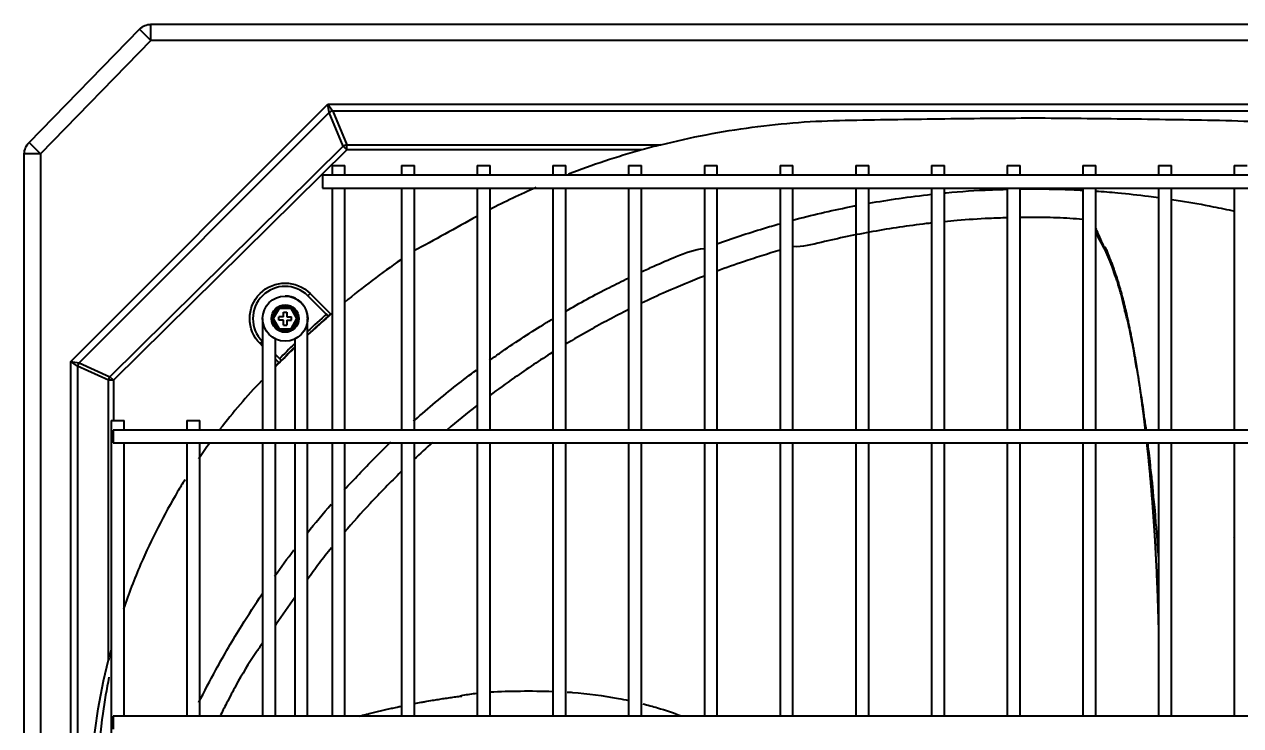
# Model space of a CAD drawing. Extents: x 58467 to 79089, y -33726 to -17391.
# Drawn here: x 72275.3 to 72313.05, y -20404.65 to -20382.89 of the extents above; entities that cross this region are included whole.
import ezdxf

# ---------------------------------------------------------------- set-up
doc = ezdxf.new("R2010")
doc.units = 0
doc.header["$LTSCALE"] = 100
doc.layers.add('+ENTE-ST-DOSEME USTU KONDDRENAJ', color=110, linetype='DOSEMEUSTUKONDENSDRENAJ_LINE', lineweight=40)
doc.linetypes.add('DOSEMEUSTUKONDENSDRENAJ_LINE', pattern='A,300,-40,["CD",Standard,S=15,R=0,X=-35,Y=-7.5],0', length=340)

# ---------------------------------------------------------------- blocks, each defined once
blk = doc.blocks.new('2. KAT SAĞ')
at = {"color": 3}
for p, q in [((54067.032, -33083.972, -3.539), (54183.081, -33083.972, -3.539)), ((54067.032, -33084.472, -3.539), (54067.032, -33083.972, -3.539)), ((54063.248, -33087.64, -3.539), (54066.679, -33084.118, -3.539)), ((54067.032, -33084.472, -3.539), (54066.679, -33084.118, -3.539)), ((54067.032, -33084.472, -3.539), (54063.601, -33087.993, -3.539)), ((54183.081, -33084.472, -3.539), (54067.032, -33084.472, -3.539)), ((54064.542, -33094.429, -3.539), (54072.523, -33086.451, -3.539)), ((54072.523, -33086.451, -3.539), (54177.681, -33086.451, -3.539)), ((54072.565, -33086.709, -3.539), (54072.523, -33086.451, -3.539)), ((54072.523, -33086.451, -3.539), (54072.675, -33086.663, -3.539)), ((54072.565, -33086.709, -3.539), (54064.799, -33094.471, -3.539)), ((54072.999, -33087.756, -3.539), (54072.565, -33086.709, -3.539)), ((54072.675, -33086.663, -3.539), (54073.109, -33087.711, -3.539)), ((54177.529, -33086.663, -3.539), (54072.675, -33086.663, -3.539)), ((54063.601, -33087.993, -3.539), (54063.248, -33087.64, -3.539)), ((54073.109, -33087.711, -3.539), (54082.856, -33087.711, -3.539)), ((54073.109, -33087.866, -3.539), (54073.109, -33087.711, -3.539)), ((54063.101, -33155.998, -3.539), (54063.101, -33087.993, -3.539)), ((54063.601, -33087.993, -3.539), (54063.101, -33087.993, -3.539)), ((54063.601, -33087.993, -3.539), (54063.601, -33155.998, -3.539)), ((54065.756, -33094.905, -3.539), (54072.999, -33087.756, -3.539)), ((54073.109, -33087.866, -3.539), (54065.866, -33095.015, -3.539)), ((54073.109, -33087.866, -3.539), (54072.999, -33087.756, -3.539)), ((54082.271, -33087.866, -3.539), (54073.109, -33087.866, -3.539)), ((54072.653, -33088.355, -3.539), (54072.653, -33088.655, -3.539)), ((54072.653, -33088.355, -3.539), (54073.053, -33088.355, -3.539)), ((54073.053, -33088.655, -3.539), (54073.053, -33088.355, -3.539)), ((54074.809, -33088.355, -3.539), (54074.809, -33088.655, -3.539)), ((54074.809, -33088.355, -3.539), (54075.209, -33088.355, -3.539)), ((54075.209, -33088.655, -3.539), (54075.209, -33088.355, -3.539)), ((54077.159, -33088.355, -3.539), (54077.159, -33088.655, -3.539)), ((54077.159, -33088.355, -3.539), (54077.559, -33088.355, -3.539)), ((54077.559, -33088.655, -3.539), (54077.559, -33088.355, -3.539)), ((54079.508, -33088.355, -3.539), (54079.508, -33088.655, -3.539)), ((54079.508, -33088.355, -3.539), (54079.908, -33088.355, -3.539)), ((54079.908, -33088.655, -3.539), (54079.908, -33088.355, -3.539)), ((54081.858, -33088.355, -3.539), (54081.858, -33088.655, -3.539)), ((54081.858, -33088.355, -3.539), (54082.258, -33088.355, -3.539)), ((54082.258, -33088.655, -3.539), (54082.258, -33088.355, -3.539)), ((54084.208, -33088.355, -3.539), (54084.208, -33088.655, -3.539)), ((54084.208, -33088.355, -3.539), (54084.608, -33088.355, -3.539)), ((54084.608, -33088.655, -3.539), (54084.608, -33088.355, -3.539)), ((54086.557, -33088.355, -3.539), (54086.557, -33088.655, -3.539)), ((54086.557, -33088.355, -3.539), (54086.957, -33088.355, -3.539)), ((54086.957, -33088.655, -3.539), (54086.957, -33088.355, -3.539)), ((54088.907, -33088.355, -3.539), (54088.907, -33088.655, -3.539)), ((54088.907, -33088.355, -3.539), (54089.307, -33088.355, -3.539)), ((54089.307, -33088.655, -3.539), (54089.307, -33088.355, -3.539)), ((54091.257, -33088.355, -3.539), (54091.257, -33088.655, -3.539)), ((54091.257, -33088.355, -3.539), (54091.657, -33088.355, -3.539)), ((54091.657, -33088.655, -3.539), (54091.657, -33088.355, -3.539)), ((54093.606, -33088.355, -3.539), (54093.606, -33088.655, -3.539)), ((54093.606, -33088.355, -3.539), (54094.006, -33088.355, -3.539)), ((54094.006, -33088.655, -3.539), (54094.006, -33088.355, -3.539)), ((54095.956, -33088.355, -3.539), (54095.956, -33088.655, -3.539)), ((54095.956, -33088.355, -3.539), (54096.356, -33088.355, -3.539)), ((54096.356, -33088.655, -3.539), (54096.356, -33088.355, -3.539)), ((54098.305, -33088.355, -3.539), (54098.305, -33088.655, -3.539)), ((54098.305, -33088.355, -3.539), (54098.705, -33088.355, -3.539)), ((54098.705, -33088.655, -3.539), (54098.705, -33088.355, -3.539)), ((54100.655, -33088.355, -3.539), (54100.655, -33088.655, -3.539)), ((54100.655, -33088.355, -3.539), (54101.055, -33088.355, -3.539)), ((54177.808, -33088.655, -3.539), (54072.353, -33088.655, -3.539)), ((54072.353, -33088.655, -3.539), (54072.353, -33088.855, -3.539)), ((54072.353, -33088.855, -3.539), (54072.353, -33089.055, -3.539)), ((54072.353, -33089.055, -3.539), (54177.808, -33089.055, -3.539)), ((54072.653, -33089.055, -3.539), (54072.653, -33096.56, -3.539)), ((54073.053, -33096.56, -3.539), (54073.053, -33089.055, -3.539)), ((54074.809, -33089.055, -3.539), (54074.809, -33096.56, -3.539)), ((54075.209, -33096.56, -3.539), (54075.209, -33089.055, -3.539)), ((54077.159, -33089.055, -3.539), (54077.159, -33096.56, -3.539)), ((54077.559, -33096.56, -3.539), (54077.559, -33089.055, -3.539)), ((54079.508, -33089.055, -3.539), (54079.508, -33096.56, -3.539)), ((54079.908, -33096.56, -3.539), (54079.908, -33089.055, -3.539)), ((54081.858, -33089.055, -3.539), (54081.858, -33096.56, -3.539)), ((54082.258, -33096.56, -3.539), (54082.258, -33089.055, -3.539)), ((54084.208, -33089.055, -3.539), (54084.208, -33096.56, -3.539)), ((54084.608, -33096.56, -3.539), (54084.608, -33089.055, -3.539)), ((54086.557, -33089.055, -3.539), (54086.557, -33096.56, -3.539)), ((54086.957, -33096.56, -3.539), (54086.957, -33089.055, -3.539)), ((54088.907, -33089.055, -3.539), (54088.907, -33096.56, -3.539)), ((54089.307, -33096.56, -3.539), (54089.307, -33089.055, -3.539)), ((54091.257, -33089.055, -3.539), (54091.257, -33096.56, -3.539)), ((54091.657, -33096.56, -3.539), (54091.657, -33089.055, -3.539)), ((54093.606, -33089.055, -3.539), (54093.606, -33096.56, -3.539)), ((54094.006, -33096.56, -3.539), (54094.006, -33089.055, -3.539)), ((54095.956, -33089.055, -3.539), (54095.956, -33096.56, -3.539)), ((54096.356, -33096.56, -3.539), (54096.356, -33089.055, -3.539)), ((54098.305, -33089.055, -3.539), (54098.305, -33096.56, -3.539)), ((54098.705, -33096.56, -3.539), (54098.705, -33089.055, -3.539)), ((54100.655, -33089.055, -3.539), (54100.655, -33096.56, -3.539)), ((54071.973, -33092.324, -3.539), (54071.903, -33092.395, -3.539)), ((54072.535, -33093.027, -3.539), (54071.903, -33092.395, -3.539)), ((54071.973, -33092.324, -3.539), (54072.611, -33092.961, -3.539)), ((54070.771, -33093.102, -3.539), (54070.983, -33092.734, -3.539)), ((54071.012, -33092.784, -3.539), (54070.829, -33093.102, -3.539)), ((54070.983, -33092.734, -3.539), (54071.408, -33092.734, -3.539)), ((54070.983, -33092.734, -3.539), (54071.012, -33092.784, -3.539)), ((54071.379, -33092.784, -3.539), (54071.012, -33092.784, -3.539)), ((54071.146, -33092.902, -3.539), (54071.246, -33092.902, -3.539)), ((54071.146, -33093.052, -3.539), (54071.146, -33092.902, -3.539)), ((54071.246, -33092.902, -3.539), (54071.246, -33093.052, -3.539)), ((54071.379, -33092.784, -3.539), (54071.408, -33092.734, -3.539)), ((54071.563, -33093.102, -3.539), (54071.379, -33092.784, -3.539)), ((54071.408, -33092.734, -3.539), (54071.621, -33093.102, -3.539)), ((54070.496, -33093.104, -3.539), (54070.496, -33094.494, -3.539)), ((54070.983, -33093.47, -3.539), (54070.771, -33093.102, -3.539)), ((54070.771, -33093.102, -3.539), (54070.829, -33093.102, -3.539)), ((54070.829, -33093.102, -3.539), (54071.012, -33093.42, -3.539)), ((54071.146, -33093.052, -3.539), (54070.996, -33093.052, -3.539)), ((54070.996, -33093.152, -3.539), (54070.996, -33093.052, -3.539)), ((54071.146, -33093.152, -3.539), (54070.996, -33093.152, -3.539)), ((54071.146, -33093.301, -3.539), (54071.146, -33093.152, -3.539)), ((54071.146, -33093.301, -3.539), (54071.246, -33093.301, -3.539)), ((54071.246, -33093.052, -3.539), (54071.396, -33093.052, -3.539)), ((54071.246, -33093.152, -3.539), (54071.246, -33093.301, -3.539)), ((54071.246, -33093.152, -3.539), (54071.396, -33093.152, -3.539)), ((54071.379, -33093.42, -3.539), (54071.563, -33093.102, -3.539)), ((54071.396, -33093.152, -3.539), (54071.396, -33093.052, -3.539)), ((54071.621, -33093.102, -3.539), (54071.408, -33093.47, -3.539)), ((54071.563, -33093.102, -3.539), (54071.621, -33093.102, -3.539)), ((54071.895, -33094.494, -3.539), (54071.895, -33093.118, -3.539)), ((54070.896, -33094.494, -3.539), (54070.896, -33093.734, -3.539)), ((54070.983, -33093.47, -3.539), (54071.012, -33093.42, -3.539)), ((54071.408, -33093.47, -3.539), (54070.983, -33093.47, -3.539)), ((54071.012, -33093.42, -3.539), (54071.379, -33093.42, -3.539)), ((54071.379, -33093.42, -3.539), (54071.408, -33093.47, -3.539)), ((54071.496, -33093.734, -3.539), (54071.496, -33094.494, -3.539)), ((54070.418, -33093.879, -3.539), (54070.489, -33093.809, -3.539)), ((54070.496, -33093.957, -3.539), (54070.418, -33093.879, -3.539)), ((54070.489, -33093.809, -3.539), (54070.496, -33093.816, -3.539)), ((54064.542, -33143.484, -3.539), (54064.542, -33094.429, -3.539)), ((54064.542, -33094.429, -3.539), (54064.799, -33094.471, -3.539)), ((54064.754, -33094.581, -3.539), (54064.542, -33094.429, -3.539)), ((54064.799, -33094.471, -3.539), (54065.756, -33094.905, -3.539)), ((54070.496, -33094.494, -3.539), (54070.496, -33094.777, -3.539)), ((54070.896, -33094.216, -3.539), (54071.081, -33094.401, -3.539)), ((54071.011, -33094.472, -3.539), (54070.896, -33094.357, -3.539)), ((54070.896, -33094.777, -3.539), (54070.896, -33094.494, -3.539)), ((54071.496, -33094.272, -3.539), (54071.496, -33095.734, -3.539)), ((54071.895, -33095.735, -3.539), (54071.895, -33094.272, -3.539)), ((54065.711, -33095.015, -3.539), (54064.754, -33094.581, -3.539)), ((54064.754, -33094.581, -3.539), (54064.754, -33143.332, -3.539)), ((54065.866, -33095.015, -3.539), (54065.756, -33094.905, -3.539)), ((54070.496, -33094.777, -3.539), (54070.496, -33095.143, -3.539)), ((54070.496, -33094.777, -3.539), (54070.496, -33094.777, -3.539)), ((54070.896, -33095.143, -3.539), (54070.896, -33094.777, -3.539)), ((54070.896, -33094.777, -3.539), (54070.896, -33094.777, -3.539)), ((54070.896, -33094.777, -3.539), (54070.896, -33094.777, -3.539)), ((54065.711, -33103.694, -3.539), (54065.711, -33095.015, -3.539)), ((54065.866, -33095.015, -3.539), (54065.711, -33095.015, -3.539)), ((54065.866, -33095.015, -3.539), (54065.866, -33096.26, -3.539)), ((54070.496, -33095.143, -3.539), (54070.496, -33095.425, -3.539)), ((54070.896, -33095.425, -3.539), (54070.896, -33095.143, -3.539)), ((54070.496, -33095.425, -3.539), (54070.496, -33096.56, -3.539)), ((54070.896, -33096.56, -3.539), (54070.896, -33095.425, -3.539)), ((54071.496, -33095.425, -3.539), (54071.496, -33096.56, -3.539)), ((54071.895, -33096.56, -3.539), (54071.895, -33095.425, -3.539)), ((54065.797, -33096.26, -3.539), (54065.797, -33141.653, -3.539)), ((54065.797, -33096.26, -3.539), (54066.197, -33096.26, -3.539)), ((54066.197, -33096.56, -3.539), (54066.197, -33096.26, -3.539)), ((54068.146, -33096.26, -3.539), (54068.146, -33096.56, -3.539)), ((54068.146, -33096.26, -3.539), (54068.546, -33096.26, -3.539)), ((54068.546, -33096.56, -3.539), (54068.546, -33096.26, -3.539)), ((54184.216, -33096.56, -3.539), (54065.854, -33096.56, -3.539)), ((54065.854, -33096.56, -3.539), (54065.854, -33096.76, -3.539)), ((54065.854, -33096.76, -3.539), (54065.854, -33096.96, -3.539)), ((54075.209, -33096.553, -3.539), (54075.22, -33096.559, -3.539)), ((54065.854, -33096.96, -3.539), (54184.216, -33096.96, -3.539)), ((54066.197, -33105.438, -3.539), (54066.197, -33096.96, -3.539)), ((54068.146, -33096.96, -3.539), (54068.146, -33105.438, -3.539)), ((54068.546, -33105.438, -3.539), (54068.546, -33096.96, -3.539)), ((54070.496, -33096.96, -3.539), (54070.496, -33105.439, -3.539)), ((54070.896, -33105.439, -3.539), (54070.896, -33096.96, -3.539)), ((54071.496, -33096.96, -3.539), (54071.495, -33105.438, -3.539)), ((54071.895, -33105.438, -3.539), (54071.895, -33096.96, -3.539)), ((54072.653, -33096.96, -3.539), (54072.653, -33105.439, -3.539)), ((54073.053, -33105.439, -3.539), (54073.053, -33096.96, -3.539)), ((54074.809, -33096.96, -3.539), (54074.809, -33105.439, -3.539)), ((54075.209, -33105.439, -3.539), (54075.209, -33096.96, -3.539)), ((54077.159, -33096.96, -3.539), (54077.159, -33105.439, -3.539)), ((54077.559, -33105.439, -3.539), (54077.559, -33096.96, -3.539)), ((54079.508, -33096.96, -3.539), (54079.508, -33105.439, -3.539)), ((54079.908, -33105.439, -3.539), (54079.908, -33096.96, -3.539)), ((54081.858, -33096.96, -3.539), (54081.858, -33105.439, -3.539)), ((54082.258, -33105.439, -3.539), (54082.258, -33096.96, -3.539)), ((54084.208, -33096.96, -3.539), (54084.208, -33105.439, -3.539)), ((54084.608, -33105.439, -3.539), (54084.608, -33096.96, -3.539)), ((54086.557, -33096.96, -3.539), (54086.557, -33105.439, -3.539)), ((54086.957, -33105.439, -3.539), (54086.957, -33096.96, -3.539)), ((54088.907, -33096.96, -3.539), (54088.907, -33105.439, -3.539)), ((54089.307, -33105.439, -3.539), (54089.307, -33096.96, -3.539)), ((54091.257, -33096.96, -3.539), (54091.257, -33105.439, -3.539)), ((54091.657, -33105.439, -3.539), (54091.657, -33096.96, -3.539)), ((54093.606, -33096.96, -3.539), (54093.606, -33105.439, -3.539)), ((54094.006, -33105.439, -3.539), (54094.006, -33096.96, -3.539)), ((54095.956, -33096.96, -3.539), (54095.956, -33105.439, -3.539)), ((54096.356, -33105.439, -3.539), (54096.356, -33096.96, -3.539)), ((54098.305, -33096.96, -3.539), (54098.305, -33105.439, -3.539)), ((54098.705, -33105.439, -3.539), (54098.705, -33096.96, -3.539)), ((54100.655, -33096.96, -3.539), (54100.655, -33105.439, -3.539)), ((54100.655, -33099.871, -3.539), (54100.643, -33099.892, -3.539)), ((54184.216, -33105.438, -3.539), (54065.854, -33105.438, -3.539)), ((54065.854, -33105.438, -3.539), (54065.854, -33105.638, -3.539)), ((54065.854, -33105.638, -3.539), (54065.854, -33105.838, -3.539))]:
    blk.add_line(p, q, dxfattribs=at)
for radius in [0.7, 0.425, 0.425]:
    blk.add_circle((54071.196, -33093.102, -3.539), radius, dxfattribs=at)
at = {"color": 3, "extrusion": (0, 0, -1)}
for centre, radius, start, end in [((-54067.032, -33084.472, 3.539), 0.5, 45, 90), ((-54063.601, -33087.993, 3.539), 0.5, 0, 45), ((-54071.196, -33093.102, 3.539), 1.1, 315, 135)]:
    blk.add_arc(centre, radius, start, end, dxfattribs=at)
at = {"color": 3}
blk.add_arc((54071.196, -33093.102, -3.539), 1, 45, 225, dxfattribs=at)
for centre, major_axis in [((54072.675, -33086.819, -3.539), (0.203, 0.084)), ((54073.109, -33087.866, -3.539), (0.203, 0.084)), ((54064.909, -33094.581, -3.539), (0.084, 0.203)), ((54065.866, -33095.015, -3.539), (0.084, 0.203))]:
    blk.add_ellipse(centre, major_axis=major_axis, ratio=0.678598, start_param=1.296782, end_param=1.844811, dxfattribs=at)
for points, knots in [([(54082.856, -33087.711, -3.539), (54083.793, -33087.473, -3.539), (54084.738, -33087.292, -3.539), (54086.169, -33087.101, -3.539), (54086.648, -33087.051, -3.539), (54087.61, -33086.979, -3.539), (54088.094, -33086.96, -3.539), (54089.548, -33086.928, -3.539), (54090.52, -33086.916, -3.539), (54092.462, -33086.891, -3.539), (54093.434, -33086.881, -3.539), (54094.406, -33086.875, -3.539)], [0, 0, 0, 0, 0.25, 0.25, 0.375, 0.375, 0.5, 0.5, 0.75, 0.75, 1, 1, 1, 1]), ([(54094.406, -33086.875, -3.539), (54095.403, -33086.882, -3.539), (54096.4, -33086.891, -3.539), (54097.896, -33086.911, -3.539), (54098.394, -33086.918, -3.539), (54099.391, -33086.934, -3.539), (54099.889, -33086.941, -3.539), (54100.886, -33086.966, -3.539), (54101.385, -33086.99, -3.539), (54102.375, -33087.071, -3.539), (54102.864, -33087.126, -3.539), (54104.319, -33087.334, -3.539), (54105.271, -33087.528, -3.539), (54106.206, -33087.775, -3.539)], [0, 0, 0, 0, 0.25, 0.25, 0.375, 0.375, 0.5, 0.5, 0.625, 0.625, 0.75, 0.75, 1, 1, 1, 1]), ([(54089.303, -33089.525, -3.539), (54089.619, -33089.469, -3.539), (54090.269, -33089.364, -3.539), (54090.921, -33089.282, -3.539), (54091.255, -33089.246, -3.539)], [0, 0, 0, 0, 0.489245, 1, 1, 1, 1]), ([(54091.656, -33089.205, -3.539), (54091.676, -33089.203, -3.539), (54092.153, -33089.158, -3.539), (54092.803, -33089.111, -3.539), (54093.434, -33089.093, -3.539), (54093.606, -33089.089, -3.539)], [0, 0, 0, 0, 0.030504, 0.735974, 1, 1, 1, 1]), ([(54094.376, -33089.076, -3.539), (54094.66, -33089.079, -3.539), (54095.187, -33089.083, -3.539), (54095.714, -33089.106, -3.539), (54095.958, -33089.119, -3.539)], [0, 0, 0, 0, 0.537477, 1, 1, 1, 1]), ([(54096.358, -33089.144, -3.539), (54096.584, -33089.16, -3.539), (54097.13, -33089.204, -3.539), (54097.781, -33089.275, -3.539), (54098.205, -33089.331, -3.539), (54098.31, -33089.345, -3.539)], [0, 0, 0, 0, 0.346789, 0.837259, 1, 1, 1, 1]), ([(54086.949, -33090.048, -3.539), (54087.534, -33089.892, -3.539), (54088.186, -33089.741, -3.539), (54088.842, -33089.611, -3.539), (54088.905, -33089.599, -3.539)], [0, 0, 0, 0, 0.904429, 1, 1, 1, 1]), ([(54098.711, -33089.403, -3.539), (54098.802, -33089.417, -3.539), (54099.234, -33089.485, -3.539), (54099.885, -33089.602, -3.539), (54100.442, -33089.72, -3.539), (54100.661, -33089.768, -3.539)], [0, 0, 0, 0, 0.138987, 0.661876, 1, 1, 1, 1]), ([(54093.604, -33089.975, -3.539), (54093.42, -33089.98, -3.539), (54092.901, -33089.999, -3.539), (54092.253, -33090.041, -3.539), (54091.789, -33090.083, -3.539), (54091.656, -33090.096, -3.539)], [0, 0, 0, 0, 0.282463, 0.794994, 1, 1, 1, 1]), ([(54095.955, -33090.028, -3.539), (54095.687, -33090.003, -3.539), (54095.13, -33089.965, -3.539), (54094.484, -33089.962, -3.539), (54094.102, -33089.965, -3.539), (54094.005, -33089.967, -3.539)], [0, 0, 0, 0, 0.406262, 0.849224, 1, 1, 1, 1]), ([(54084.596, -33090.784, -3.539), (54085.073, -33090.612, -3.539), (54085.723, -33090.397, -3.539), (54086.38, -33090.205, -3.539), (54086.551, -33090.157, -3.539)], [0, 0, 0, 0, 0.74118, 1, 1, 1, 1]), ([(54091.256, -33090.138, -3.539), (54091.203, -33090.144, -3.539), (54090.595, -33090.214, -3.539), (54089.456, -33090.383, -3.539), (54088.077, -33090.671, -3.539), (54087.251, -33090.883, -3.539), (54086.958, -33090.87, -3.539)], [0, 0, 0, 0, 0.037241, 0.424432, 0.796492, 1, 1, 1, 1]), ([(54097.898, -33096.56, -3.539), (54097.895, -33096.53, -3.539), (54097.884, -33096.439, -3.539), (54097.869, -33096.318, -3.539), (54097.851, -33096.167, -3.539), (54097.834, -33096.03, -3.539), (54097.814, -33095.878, -3.539), (54097.796, -33095.741, -3.539), (54097.778, -33095.606, -3.539), (54097.758, -33095.458, -3.539), (54097.739, -33095.327, -3.539), (54097.718, -33095.181, -3.539), (54097.701, -33095.065, -3.539), (54097.679, -33094.92, -3.539), (54097.659, -33094.791, -3.539), (54097.637, -33094.647, -3.539), (54097.616, -33094.518, -3.539), (54097.594, -33094.389, -3.539), (54097.573, -33094.259, -3.539), (54097.55, -33094.13, -3.539), (54097.53, -33094.017, -3.539), (54097.507, -33093.891, -3.539), (54097.487, -33093.78, -3.539), (54097.461, -33093.643, -3.539), (54097.439, -33093.534, -3.539), (54097.412, -33093.399, -3.539), (54097.39, -33093.291, -3.539), (54097.365, -33093.171, -3.539), (54097.341, -33093.065, -3.539), (54097.315, -33092.946, -3.539), (54097.287, -33092.827, -3.539), (54097.262, -33092.722, -3.539), (54097.236, -33092.617, -3.539), (54097.21, -33092.513, -3.539), (54097.183, -33092.41, -3.539), (54097.156, -33092.308, -3.539), (54097.128, -33092.208, -3.539), (54097.099, -33092.109, -3.539), (54097.071, -33092.014, -3.539), (54097.041, -33091.915, -3.539), (54097.01, -33091.819, -3.539), (54096.982, -33091.736, -3.539), (54096.955, -33091.654, -3.539), (54096.922, -33091.561, -3.539), (54096.889, -33091.469, -3.539), (54096.86, -33091.39, -3.539), (54096.83, -33091.312, -3.539), (54096.8, -33091.235, -3.539), (54096.766, -33091.149, -3.539), (54096.736, -33091.075, -3.539), (54096.706, -33091.003, -3.539), (54096.681, -33090.942, -3.539), (54096.655, -33090.881, -3.539), (54096.626, -33090.907, -3.539), (54096.598, -33090.841, -3.539), (54096.57, -33090.776, -3.539), (54096.547, -33090.724, -3.539), (54096.523, -33090.669, -3.539), (54096.503, -33090.623, -3.539), (54096.48, -33090.569, -3.539), (54096.462, -33090.528, -3.539), (54096.442, -33090.481, -3.539), (54096.423, -33090.439, -3.539), (54096.408, -33090.405, -3.539), (54096.392, -33090.367, -3.539), (54096.385, -33090.351, -3.539), (54096.383, -33090.347, -3.539)], [0, 0, 0, 0, 0.011806, 0.035618, 0.047525, 0.071337, 0.089197, 0.107056, 0.124916, 0.142775, 0.166588, 0.178494, 0.202307, 0.214213, 0.238026, 0.255886, 0.273745, 0.291605, 0.309464, 0.327324, 0.345183, 0.357089, 0.380902, 0.392808, 0.416621, 0.428527, 0.45234, 0.464246, 0.482106, 0.499965, 0.517825, 0.535684, 0.547591, 0.56545, 0.58331, 0.595216, 0.613075, 0.630935, 0.642841, 0.660701, 0.67856, 0.690467, 0.702373, 0.720232, 0.738092, 0.749998, 0.761905, 0.779764, 0.79167, 0.80953, 0.821436, 0.833343, 0.845249, 0.857155, 0.875015, 0.886921, 0.898827, 0.910734, 0.92264, 0.934546, 0.946453, 0.958359, 0.970265, 0.982172, 0.994078, 1, 1, 1, 1]), ([(54097.924, -33096.56, -3.539), (54097.922, -33096.541, -3.539), (54097.901, -33096.382, -3.539), (54097.861, -33096.179, -3.539), (54097.834, -33095.916, -3.539), (54097.801, -33095.666, -3.539), (54097.755, -33095.402, -3.539), (54097.72, -33095.179, -3.539), (54097.694, -33094.994, -3.539), (54097.668, -33094.826, -3.539), (54097.62, -33094.624, -3.539), (54097.586, -33094.412, -3.539), (54097.557, -33094.217, -3.539), (54097.523, -33094.018, -3.539), (54097.461, -33093.729, -3.539), (54097.417, -33093.496, -3.539), (54097.34, -33093.145, -3.539), (54097.276, -33092.941, -3.539), (54097.225, -33092.704, -3.539), (54097.186, -33092.524, -3.539), (54097.139, -33092.342, -3.539), (54097.095, -33092.195, -3.539), (54097.067, -33092.1, -3.539), (54097.04, -33092.009, -3.539), (54096.999, -33091.887, -3.539), (54096.939, -33091.706, -3.539), (54096.818, -33091.366, -3.539), (54096.666, -33090.991, -3.539), (54096.51, -33090.727, -3.539), (54096.421, -33090.549, -3.539), (54096.373, -33090.45, -3.539), (54096.358, -33090.41, -3.539), (54096.355, -33090.401, -3.539)], [0, 0, 0, 0, 0.008371, 0.069424, 0.094367, 0.121283, 0.179384, 0.232883, 0.253705, 0.270958, 0.305551, 0.345961, 0.367488, 0.389621, 0.435291, 0.515912, 0.532189, 0.589294, 0.613481, 0.639638, 0.667776, 0.697453, 0.714276, 0.72148, 0.744733, 0.767084, 0.80554, 0.900316, 0.940461, 0.976172, 0.994503, 1, 1, 1, 1]), ([(54082.244, -33091.656, -3.539), (54082.375, -33091.595, -3.539), (54082.735, -33091.431, -3.539), (54083.383, -33091.153, -3.539), (54083.906, -33090.946, -3.539), (54084.197, -33090.931, -3.539)], [0, 0, 0, 0, 0.204884, 0.559596, 1, 1, 1, 1]), ([(54086.558, -33090.983, -3.539), (54086.181, -33091.092, -3.539), (54085.531, -33091.296, -3.539), (54084.88, -33091.527, -3.539), (54084.607, -33091.628, -3.539)], [0, 0, 0, 0, 0.58019, 1, 1, 1, 1]), ([(54074.801, -33091.268, -3.539), (54074.797, -33091.271, -3.539), (54074.793, -33091.273, -3.539), (54074.186, -33091.691, -3.539), (54073.603, -33092.132, -3.539), (54073.039, -33092.598, -3.539)], [0, 0, 0, 0, 0.006395, 0.006395, 1, 1, 1, 1]), ([(54079.892, -33092.879, -3.539), (54080.117, -33092.749, -3.539), (54080.569, -33092.495, -3.539), (54081.22, -33092.151, -3.539), (54081.648, -33091.939, -3.539), (54081.844, -33091.845, -3.539)], [0, 0, 0, 0, 0.352089, 0.704456, 1, 1, 1, 1]), ([(54084.207, -33091.781, -3.539), (54083.812, -33091.934, -3.539), (54083.16, -33092.205, -3.539), (54082.51, -33092.505, -3.539), (54082.255, -33092.628, -3.539)], [0, 0, 0, 0, 0.605591, 1, 1, 1, 1]), ([(54071.895, -33093.101, -3.539), (54071.895, -33093.04, -3.539), (54071.881, -33092.927, -3.539), (54071.805, -33092.733, -3.539), (54071.662, -33092.561, -3.539), (54071.475, -33092.451, -3.539), (54071.321, -33092.409, -3.539), (54071.234, -33092.402, -3.539), (54071.199, -33092.403, -3.539)], [0, 0, 0, 0, 0.164287, 0.313707, 0.566616, 0.76053, 0.902583, 1, 1, 1, 1]), ([(54081.854, -33092.824, -3.539), (54081.448, -33093.027, -3.539), (54080.795, -33093.373, -3.539), (54080.147, -33093.751, -3.539), (54079.902, -33093.899, -3.539)], [0, 0, 0, 0, 0.619127, 1, 1, 1, 1]), ([(54077.541, -33094.399, -3.539), (54077.643, -33094.326, -3.539), (54077.966, -33094.097, -3.539), (54078.517, -33093.724, -3.539), (54079.068, -33093.373, -3.539), (54079.394, -33093.174, -3.539), (54079.491, -33093.116, -3.539)], [0, 0, 0, 0, 0.160934, 0.509713, 0.854631, 1, 1, 1, 1]), ([(54079.501, -33094.146, -3.539), (54079.101, -33094.397, -3.539), (54078.445, -33094.831, -3.539), (54077.799, -33095.299, -3.539), (54077.547, -33095.489, -3.539)], [0, 0, 0, 0, 0.605389, 1, 1, 1, 1]), ([(54075.187, -33096.283, -3.539), (54075.198, -33096.273, -3.539), (54075.421, -33096.075, -3.539), (54075.859, -33095.697, -3.539), (54076.498, -33095.18, -3.539), (54076.925, -33094.852, -3.539), (54077.132, -33094.698, -3.539)], [0, 0, 0, 0, 0.017533, 0.356451, 0.69177, 1, 1, 1, 1]), ([(54098.306, -33102.6, -3.539), (54098.305, -33102.582, -3.539), (54098.304, -33102.53, -3.539), (54098.301, -33102.41, -3.539), (54098.297, -33102.259, -3.539), (54098.292, -33102.093, -3.539), (54098.287, -33101.946, -3.539), (54098.282, -33101.798, -3.539), (54098.277, -33101.634, -3.539), (54098.271, -33101.487, -3.539), (54098.265, -33101.323, -3.539), (54098.258, -33101.175, -3.539), (54098.251, -33101.009, -3.539), (54098.244, -33100.858, -3.539), (54098.237, -33100.708, -3.539), (54098.228, -33100.542, -3.539), (54098.221, -33100.396, -3.539), (54098.212, -33100.234, -3.539), (54098.203, -33100.089, -3.539), (54098.194, -33099.927, -3.539), (54098.184, -33099.766, -3.539), (54098.174, -33099.621, -3.539), (54098.163, -33099.459, -3.539), (54098.153, -33099.312, -3.539), (54098.141, -33099.148, -3.539), (54098.131, -33099.001, -3.539), (54098.12, -33098.857, -3.539), (54098.107, -33098.698, -3.539), (54098.094, -33098.54, -3.539), (54098.081, -33098.383, -3.539), (54098.067, -33098.225, -3.539), (54098.055, -33098.084, -3.539), (54098.041, -33097.927, -3.539), (54098.027, -33097.785, -3.539), (54098.012, -33097.626, -3.539), (54097.998, -33097.483, -3.539), (54097.984, -33097.341, -3.539), (54097.968, -33097.186, -3.539), (54097.954, -33097.059, -3.539), (54097.945, -33096.979, -3.539), (54097.943, -33096.96, -3.539)], [0, 0, 0, 0, 0.009218, 0.026414, 0.060805, 0.086598, 0.112391, 0.138185, 0.163978, 0.198369, 0.215565, 0.249956, 0.275749, 0.301542, 0.327336, 0.353129, 0.38752, 0.404715, 0.439106, 0.4649, 0.490693, 0.525084, 0.54228, 0.576671, 0.602464, 0.628257, 0.65405, 0.679844, 0.714235, 0.740028, 0.765821, 0.800212, 0.817408, 0.851799, 0.877592, 0.903386, 0.929179, 0.954972, 0.989363, 1, 1, 1, 1]), ([(54098.305, -33100.485, -3.539), (54098.3, -33100.428, -3.539), (54098.286, -33100.281, -3.539), (54098.274, -33100.111, -3.539), (54098.267, -33099.936, -3.539), (54098.259, -33099.773, -3.539), (54098.231, -33099.563, -3.539), (54098.216, -33099.331, -3.539), (54098.203, -33099.113, -3.539), (54098.18, -33098.883, -3.539), (54098.151, -33098.644, -3.539), (54098.132, -33098.431, -3.539), (54098.12, -33098.251, -3.539), (54098.104, -33098.08, -3.539), (54098.068, -33097.863, -3.539), (54098.049, -33097.607, -3.539), (54098.026, -33097.38, -3.539), (54097.999, -33097.173, -3.539), (54097.98, -33097.041, -3.539), (54097.969, -33096.958, -3.539)], [0, 0, 0, 0, 0.05251, 0.142079, 0.177348, 0.206327, 0.265132, 0.339751, 0.382815, 0.429016, 0.527009, 0.615313, 0.649401, 0.678603, 0.742262, 0.822382, 0.868126, 0.917465, 1, 1, 1, 1]), ([(54074.79, -33097.86, -3.539), (54074.466, -33098.177, -3.539), (54073.87, -33098.788, -3.539), (54073.292, -33099.429, -3.539), (54073.031, -33099.734, -3.539)], [0, 0, 0, 0, 0.536431, 1, 1, 1, 1]), ([(54068.088, -33098.098, -3.539), (54068.011, -33098.222, -3.539), (54067.935, -33098.346, -3.539), (54067.432, -33099.192, -3.539), (54067.045, -33099.949, -3.539), (54066.516, -33101.18, -3.539), (54066.338, -33101.642, -3.539), (54066.178, -33102.111, -3.539)], [0, 0, 0, 0, 0.098577, 0.098577, 0.666537, 0.666537, 1, 1, 1, 1]), ([(54072.635, -33100.211, -3.539), (54072.505, -33100.373, -3.539), (54072.252, -33100.697, -3.539), (54072.009, -33101.03, -3.539), (54071.891, -33101.196, -3.539)], [0, 0, 0, 0, 0.50822, 1, 1, 1, 1]), ([(54068.52, -33105.009, -3.539), (54068.69, -33104.668, -3.539), (54069.112, -33103.859, -3.539), (54069.767, -33102.735, -3.539), (54070.269, -33101.963, -3.539), (54070.487, -33101.641, -3.539)], [0, 0, 0, 0, 0.29252, 0.701104, 1, 1, 1, 1]), ([(54071.495, -33101.76, -3.539), (54071.306, -33102.032, -3.539), (54071.108, -33102.318, -3.539), (54070.904, -33102.601, -3.539), (54070.896, -33102.613, -3.539)], [0, 0, 0, 0, 0.95904, 1, 1, 1, 1]), ([(54070.493, -33103.172, -3.539), (54070.421, -33103.272, -3.539), (54070.126, -33103.696, -3.539), (54069.754, -33104.318, -3.539), (54069.406, -33104.982, -3.539), (54069.244, -33105.301, -3.539), (54069.178, -33105.435, -3.539)], [0, 0, 0, 0, 0.141815, 0.593329, 0.830923, 1, 1, 1, 1]), ([(54064.966, -33117.973, -3.539), (54064.966, -33115.575, -3.539), (54065.009, -33113.179, -3.539), (54065.119, -33110.186, -3.539), (54065.144, -33109.588, -3.539), (54065.199, -33108.393, -3.539), (54065.135, -33107.796, -3.539), (54065.246, -33106.009, -3.539), (54065.425, -33104.841, -3.539), (54065.711, -33103.694, -3.539)], [0, 0, 0, 0, 0.5, 0.5, 0.625, 0.625, 0.75, 0.75, 1, 1, 1, 1]), ([(54065.727, -33104.228, -3.539), (54065.652, -33104.601, -3.539), (54065.588, -33104.977, -3.539), (54065.463, -33105.871, -3.539), (54065.412, -33106.392, -3.539), (54065.353, -33107.432, -3.539), (54065.337, -33107.953, -3.539), (54065.277, -33109.516, -3.539), (54065.243, -33110.558, -3.539), (54065.163, -33113.683, -3.539), (54065.135, -33115.768, -3.539), (54065.135, -33117.853, -3.539)], [0, 0, 0, 0, 0.084354, 0.084354, 0.19881, 0.19881, 0.313265, 0.313265, 0.542177, 0.542177, 1, 1, 1, 1]), ([(54076.625, -33104.806, -3.539), (54076.654, -33104.8, -3.539), (54076.83, -33104.766, -3.539), (54077.006, -33104.74, -3.539), (54077.154, -33104.723, -3.539)], [0, 0, 0, 0, 0.168799, 1, 1, 1, 1]), ([(54077.553, -33104.687, -3.539), (54077.867, -33104.666, -3.539), (54078.52, -33104.653, -3.539), (54079.172, -33104.656, -3.539), (54079.509, -33104.667, -3.539)], [0, 0, 0, 0, 0.483114, 1, 1, 1, 1]), ([(54079.951, -33104.688, -3.539), (54080.005, -33104.691, -3.539), (54080.535, -33104.727, -3.539), (54081.174, -33104.811, -3.539), (54081.753, -33104.927, -3.539), (54081.86, -33104.949, -3.539)], [0, 0, 0, 0, 0.083564, 0.830141, 1, 1, 1, 1]), ([(54075.206, -33105.047, -3.539), (54075.278, -33105.033, -3.539), (54075.389, -33105.012, -3.539), (54075.579, -33104.978, -3.539), (54075.754, -33104.947, -3.539), (54075.952, -33104.915, -3.539), (54076.131, -33104.887, -3.539), (54076.313, -33104.861, -3.539), (54076.495, -33104.836, -3.539), (54076.616, -33104.82, -3.539), (54076.677, -33104.812, -3.539)], [0, 0, 0, 0, 0.150864, 0.231719, 0.393427, 0.514709, 0.635991, 0.757272, 0.878554, 1, 1, 1, 1]), ([(54082.295, -33105.051, -3.539), (54082.449, -33105.09, -3.539), (54082.85, -33105.2, -3.539), (54083.246, -33105.333, -3.539), (54083.488, -33105.425, -3.539)], [0, 0, 0, 0, 0.381371, 1, 1, 1, 1]), ([(54073.492, -33105.437, -3.539), (54073.56, -33105.42, -3.539), (54073.665, -33105.393, -3.539), (54073.827, -33105.352, -3.539), (54073.978, -33105.315, -3.539), (54074.151, -33105.273, -3.539), (54074.324, -33105.233, -3.539), (54074.497, -33105.194, -3.539), (54074.657, -33105.159, -3.539), (54074.76, -33105.137, -3.539), (54074.805, -33105.128, -3.539)], [0, 0, 0, 0, 0.15983, 0.246701, 0.377006, 0.507312, 0.637617, 0.767923, 0.898228, 1, 1, 1, 1])]:
    blk.add_open_spline(points, degree=3, knots=knots, dxfattribs=at)
for points in [[(54082.856, -33087.711, -3.539), (54082.664, -33087.759, -3.539), (54082.467, -33087.811, -3.539), (54082.271, -33087.866, -3.539)], [(54082.271, -33087.866, -3.539), (54081.495, -33088.083, -3.539), (54080.734, -33088.335, -3.539), (54079.987, -33088.624, -3.539)], [(54078.988, -33089.035, -3.539), (54078.498, -33089.249, -3.539), (54078.015, -33089.479, -3.539), (54077.538, -33089.724, -3.539)], [(54094.006, -33089.081, -3.539), (54094.129, -33089.079, -3.539), (54094.253, -33089.078, -3.539), (54094.376, -33089.076, -3.539)], [(54077.143, -33089.932, -3.539), (54076.476, -33090.291, -3.539), (54075.825, -33090.68, -3.539), (54075.195, -33091.002, -3.539)], [(54096.374, -33090.326, -3.539), (54096.367, -33090.314, -3.539), (54096.361, -33090.302, -3.539), (54096.354, -33090.291, -3.539)], [(54072.649, -33092.94, -3.539), (54072.389, -33093.164, -3.539), (54072.132, -33093.394, -3.539), (54071.88, -33093.63, -3.539)], [(54072.497, -33092.953, -3.539), (54072.289, -33093.134, -3.539), (54072.084, -33093.319, -3.539), (54071.882, -33093.507, -3.539)], [(54072.55, -33093.013, -3.539), (54072.328, -33093.207, -3.539), (54072.108, -33093.405, -3.539), (54071.892, -33093.607, -3.539)], [(54072.535, -33093.027, -3.539), (54072.318, -33093.216, -3.539), (54072.104, -33093.41, -3.539), (54071.892, -33093.607, -3.539)], [(54072.611, -33092.961, -3.539), (54072.585, -33092.983, -3.539), (54072.56, -33093.005, -3.539), (54072.535, -33093.027, -3.539)], [(54071.482, -33094.011, -3.539), (54071.323, -33094.166, -3.539), (54071.165, -33094.324, -3.539), (54071.009, -33094.484, -3.539)], [(54071.483, -33093.887, -3.539), (54071.323, -33094.042, -3.539), (54071.166, -33094.199, -3.539), (54071.01, -33094.359, -3.539)], [(54071.493, -33093.989, -3.539), (54071.35, -33094.129, -3.539), (54071.207, -33094.271, -3.539), (54071.067, -33094.415, -3.539)], [(54071.493, -33093.989, -3.539), (54071.354, -33094.124, -3.539), (54071.217, -33094.261, -3.539), (54071.081, -33094.401, -3.539)], [(54070.959, -33094.526, -3.539), (54070.934, -33094.55, -3.539), (54070.909, -33094.575, -3.539), (54070.885, -33094.599, -3.539)], [(54071.011, -33094.472, -3.539), (54070.994, -33094.49, -3.539), (54070.976, -33094.508, -3.539), (54070.959, -33094.526, -3.539)], [(54071.081, -33094.401, -3.539), (54071.058, -33094.424, -3.539), (54071.034, -33094.448, -3.539), (54071.011, -33094.472, -3.539)], [(54070.462, -33095.031, -3.539), (54070.006, -33095.513, -3.539), (54069.576, -33096.015, -3.539), (54069.174, -33096.536, -3.539)], [(54077.145, -33095.796, -3.539), (54076.834, -33096.039, -3.539), (54076.525, -33096.29, -3.539), (54076.221, -33096.55, -3.539)], [(54068.858, -33096.959, -3.539), (54068.74, -33097.12, -3.539), (54068.624, -33097.284, -3.539), (54068.512, -33097.449, -3.539)], [(54073.962, -33097.438, -3.539), (54074.131, -33097.272, -3.539), (54074.301, -33097.105, -3.539), (54074.472, -33096.941, -3.539)], [(54075.771, -33096.943, -3.539), (54075.576, -33097.117, -3.539), (54075.382, -33097.294, -3.539), (54075.191, -33097.475, -3.539)], [(54073.028, -33098.42, -3.539), (54073.334, -33098.088, -3.539), (54073.648, -33097.763, -3.539), (54073.962, -33097.438, -3.539)], [(54071.886, -33099.75, -3.539), (54072.127, -33099.449, -3.539), (54072.375, -33099.153, -3.539), (54072.629, -33098.863, -3.539)], [(54070.871, -33101.09, -3.539), (54071.066, -33100.816, -3.539), (54071.266, -33100.546, -3.539), (54071.471, -33100.279, -3.539)], [(54065.795, -33103.368, -3.539), (54065.766, -33103.477, -3.539), (54065.738, -33103.587, -3.539), (54065.711, -33103.694, -3.539)]]:
    blk.add_open_spline(points, degree=3, dxfattribs=at)

msp = doc.modelspace()

# ---------------------------------------------------------------- block references
at = {"layer": '+ENTE-ST-DOSEME USTU KONDDRENAJ', "color": 3, "linetype": 'Continuous'}
msp.add_blockref('2. KAT SAĞ', (18212.194, 12701.082), dxfattribs=at)

doc.saveas('drawing.dxf')
